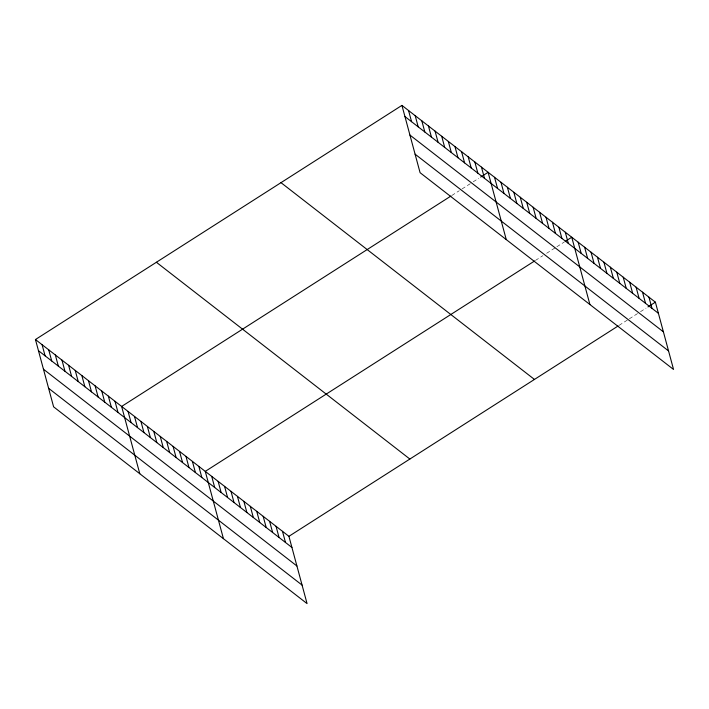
<?xml version="1.0" encoding="UTF-8"?>
<svg xmlns="http://www.w3.org/2000/svg" width="709" height="709" viewBox="0 0 709 709"><rect width="100%" height="100%" fill="white"/><g stroke="black" fill="none" stroke-linecap="round" stroke-linejoin="round"><path stroke-width="0.53" stroke-dasharray="3.54 2.66" d="M451.828 195.48L459.264 190.721M462.055 188.94L472.291 182.399M473.222 181.805L478.805 178.243M535.463 260.416L542.908 255.657M546.63 253.281L555.936 247.335M556.866 246.741L564.311 241.991M619.108 325.351L627.483 319.998M629.344 318.811L639.58 312.27M640.511 311.676L646.085 308.114"/><path stroke-width="1.06" d="M35.45 339.531L288.918 536.314L307.068 603.607L53.609 406.833L35.45 339.531L401.932 105.393L655.391 302.167L673.55 369.469L420.082 172.686L401.932 105.393M450.897 196.074L121.629 406.443L139.788 473.736M480.667 177.055L488.102 172.296L506.261 239.589M534.542 261.009L205.273 471.379L223.432 538.672M565.241 241.397L571.746 237.231L589.906 304.524M288.918 536.314L618.177 325.945M647.946 306.926L655.391 302.167M404.936 116.551L658.404 313.325M409.935 135.073L663.402 331.847M415.084 154.163L668.552 350.937M280.994 182.656L534.453 379.439M156.388 262.268L409.855 459.042M38.463 350.689L291.922 547.472M43.462 369.221L296.92 565.995M48.611 388.302L302.069 585.085M648.957 297.177L651.97 308.335M642.522 292.179L645.536 303.337M636.088 287.18L639.101 298.338M629.654 282.191L632.667 293.349M623.22 277.192L626.233 288.35M616.786 272.194L619.799 283.352M610.352 267.204L613.365 278.362M603.917 262.206L606.931 273.364M597.483 257.216L600.496 268.374M591.049 252.218L594.062 263.376M584.615 247.219L587.628 258.377M578.181 242.23L581.194 253.388M565.312 232.242L568.326 243.391M558.878 227.243L561.891 238.401M552.444 222.245L555.457 233.403M546.01 217.255L549.023 228.413M539.576 212.257L542.589 223.415M533.141 207.258L536.155 218.416M526.707 202.269L529.72 213.427M520.273 197.27L523.286 208.428M513.839 192.281L516.852 203.43M507.405 187.282L510.418 198.44M500.971 182.284L503.984 193.442M494.536 177.294L497.55 188.452M481.473 167.147L484.486 178.305M474.844 162.007L477.857 173.164M468.215 156.857L471.228 168.015M461.586 151.708L464.599 162.866M454.956 146.568L457.97 157.717M448.327 141.419L451.341 152.577M441.698 136.27L444.711 147.428M435.069 131.121L438.082 142.279M428.44 125.98L431.453 137.138M421.82 120.831L424.824 131.989M415.19 115.682L418.195 126.84M408.561 110.542L411.566 121.7M282.483 531.316L285.488 542.474M276.049 526.326L279.054 537.475M269.615 521.328L272.619 532.486M263.181 516.329L266.185 527.487M256.747 511.34L259.751 522.498M250.312 506.341L253.317 517.499M243.878 501.343L246.883 512.501M237.444 496.353L240.448 507.511M231.01 491.355L234.014 502.513M224.576 486.365L227.58 497.514M218.142 481.367L221.146 492.525M211.707 476.368L214.712 487.526M198.839 466.38L201.843 477.538M192.405 461.382L195.409 472.54M185.971 456.392L188.975 467.55M179.537 451.394L182.541 462.552M173.102 446.404L176.107 457.553M166.668 441.406L169.673 452.564M160.234 436.407L163.247 447.565M153.8 431.418L156.813 442.576M147.366 426.419L150.379 437.577M140.931 421.421L143.945 432.579M134.497 416.431L137.511 427.589M128.063 411.433L131.076 422.591M115 401.294L118.013 412.452M108.371 396.145L111.384 407.303M101.742 391.005L104.755 402.154M95.112 385.856L98.126 397.013M88.483 380.706L91.496 391.864M81.854 375.557L84.867 386.715M75.225 370.417L78.238 381.575M68.596 365.268L71.609 376.426M61.967 360.119L64.98 371.277M55.337 354.979L58.351 366.136M48.708 349.829L51.722 360.987M42.079 344.68L45.092 355.838"/></g></svg>
